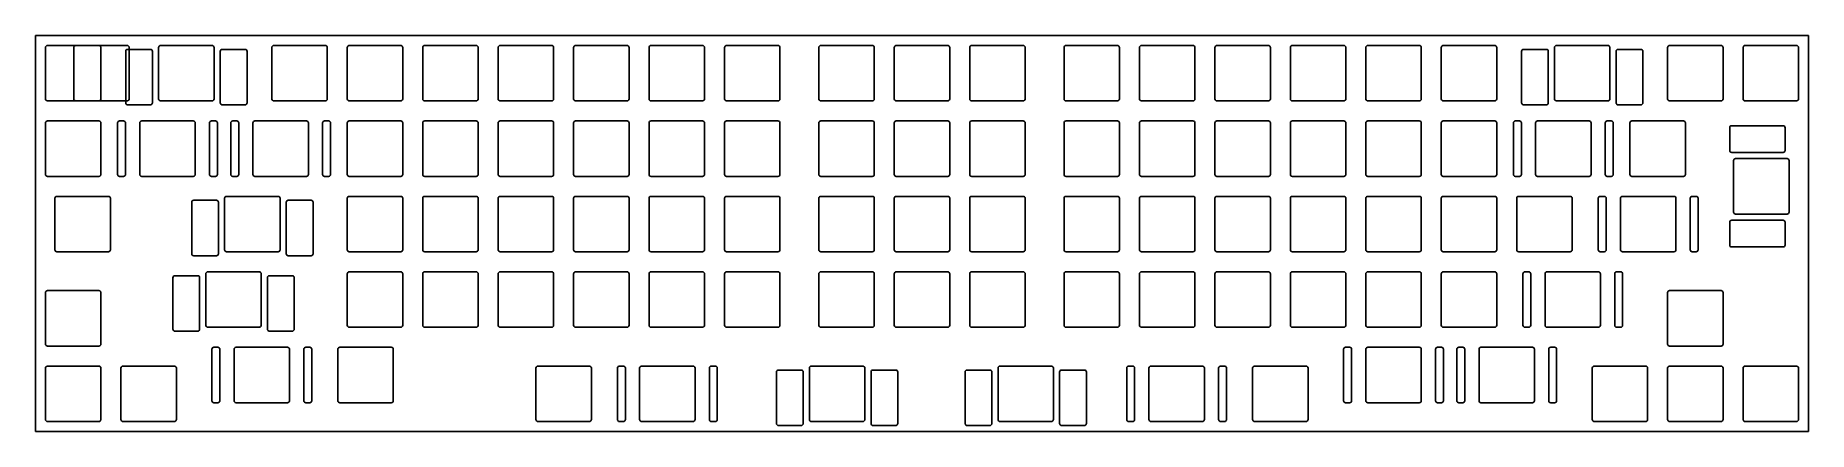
# Model space of a CAD drawing. Header units: millimetres. Extents: x 0 to 448, y -100 to 0.
import ezdxf

# ---------------------------------------------------------------- set-up
doc = ezdxf.new("R2010")
doc.units = ezdxf.units.MM

msp = doc.modelspace()

# ---------------------------------------------------------------- linework, layer by layer
for p, q in [((0, 0), (447.675, 0)), ((0, 0), (0, -100.0125)), ((447.675, 0), (447.675, -100.0125)), ((2.525, -3.025), (2.525, -16.025)), ((3.025, -2.525), (16.025, -2.525)), ((9.66875, -3.025), (9.66875, -16.025)), ((10.16875, -2.525), (23.16875, -2.525)), ((16.525, -3.025), (16.525, -16.025)), ((22.787, -4.025), (22.787, -17.025)), ((23.287, -3.525), (29.037, -3.525)), ((23.66875, -3.025), (23.66875, -16.025)), ((29.537, -4.025), (29.537, -17.025)), ((31.1, -3.025), (31.1, -16.025)), ((31.6, -2.525), (44.6, -2.525)), ((45.1, -3.025), (45.1, -16.025)), ((46.663, -4.025), (46.663, -17.025)), ((47.163, -3.525), (52.913, -3.525)), ((53.413, -4.025), (53.413, -17.025)), ((59.675, -3.025), (59.675, -16.025)), ((60.175, -2.525), (73.175, -2.525)), ((73.675, -3.025), (73.675, -16.025)), ((78.725, -3.025), (78.725, -16.025)), ((79.225, -2.525), (92.225, -2.525)), ((92.725, -3.025), (92.725, -16.025)), ((97.775, -3.025), (97.775, -16.025)), ((98.275, -2.525), (111.275, -2.525)), ((111.775, -3.025), (111.775, -16.025)), ((116.825, -3.025), (116.825, -16.025)), ((117.325, -2.525), (130.325, -2.525)), ((130.825, -3.025), (130.825, -16.025)), ((135.875, -3.025), (135.875, -16.025)), ((136.375, -2.525), (149.375, -2.525)), ((149.875, -3.025), (149.875, -16.025)), ((154.925, -3.025), (154.925, -16.025)), ((155.425, -2.525), (168.425, -2.525)), ((168.925, -3.025), (168.925, -16.025)), ((173.975, -3.025), (173.975, -16.025)), ((174.475, -2.525), (187.475, -2.525)), ((187.975, -3.025), (187.975, -16.025)), ((197.7875, -3.025), (197.7875, -16.025)), ((198.2875, -2.525), (211.2875, -2.525)), ((211.7875, -3.025), (211.7875, -16.025)), ((216.8375, -3.025), (216.8375, -16.025)), ((217.3375, -2.525), (230.3375, -2.525)), ((230.8375, -3.025), (230.8375, -16.025)), ((235.8875, -3.025), (235.8875, -16.025)), ((236.3875, -2.525), (249.3875, -2.525)), ((249.8875, -3.025), (249.8875, -16.025)), ((259.7, -3.025), (259.7, -16.025)), ((260.2, -2.525), (273.2, -2.525)), ((273.7, -3.025), (273.7, -16.025)), ((278.75, -3.025), (278.75, -16.025)), ((279.25, -2.525), (292.25, -2.525)), ((292.75, -3.025), (292.75, -16.025)), ((297.8, -3.025), (297.8, -16.025)), ((298.3, -2.525), (311.3, -2.525)), ((311.8, -3.025), (311.8, -16.025)), ((316.85, -3.025), (316.85, -16.025)), ((317.35, -2.525), (330.35, -2.525)), ((330.85, -3.025), (330.85, -16.025)), ((335.9, -3.025), (335.9, -16.025)), ((336.4, -2.525), (349.4, -2.525)), ((349.9, -3.025), (349.9, -16.025)), ((354.95, -3.025), (354.95, -16.025)), ((355.45, -2.525), (368.45, -2.525)), ((368.95, -3.025), (368.95, -16.025)), ((375.212, -4.025), (375.212, -17.025)), ((375.712, -3.525), (381.462, -3.525)), ((381.962, -4.025), (381.962, -17.025)), ((383.525, -3.025), (383.525, -16.025)), ((384.025, -2.525), (397.025, -2.525)), ((397.525, -3.025), (397.525, -16.025)), ((399.088, -4.025), (399.088, -17.025)), ((399.588, -3.525), (405.338, -3.525)), ((405.838, -4.025), (405.838, -17.025)), ((412.1, -3.025), (412.1, -16.025)), ((412.6, -2.525), (425.6, -2.525)), ((426.1, -3.025), (426.1, -16.025)), ((431.15, -3.025), (431.15, -16.025)), ((431.65, -2.525), (444.65, -2.525)), ((445.15, -3.025), (445.15, -16.025)), ((3.025, -16.525), (16.025, -16.525)), ((10.16875, -16.525), (23.16875, -16.525)), ((23.287, -17.525), (29.037, -17.525)), ((31.6, -16.525), (44.6, -16.525)), ((47.163, -17.525), (52.913, -17.525)), ((60.175, -16.525), (73.175, -16.525)), ((79.225, -16.525), (92.225, -16.525)), ((98.275, -16.525), (111.275, -16.525)), ((117.325, -16.525), (130.325, -16.525)), ((136.375, -16.525), (149.375, -16.525)), ((155.425, -16.525), (168.425, -16.525)), ((174.475, -16.525), (187.475, -16.525)), ((198.2875, -16.525), (211.2875, -16.525)), ((217.3375, -16.525), (230.3375, -16.525)), ((236.3875, -16.525), (249.3875, -16.525)), ((260.2, -16.525), (273.2, -16.525)), ((279.25, -16.525), (292.25, -16.525)), ((298.3, -16.525), (311.3, -16.525)), ((317.35, -16.525), (330.35, -16.525)), ((336.4, -16.525), (349.4, -16.525)), ((355.45, -16.525), (368.45, -16.525)), ((375.712, -17.525), (381.462, -17.525)), ((384.025, -16.525), (397.025, -16.525)), ((399.588, -17.525), (405.338, -17.525)), ((412.6, -16.525), (425.6, -16.525)), ((431.65, -16.525), (444.65, -16.525)), ((2.525, -22.075), (2.525, -35.075)), ((3.025, -21.575), (16.025, -21.575)), ((16.525, -22.075), (16.525, -35.075)), ((20.7375, -22.075), (20.7375, -35.075)), ((21.2375, -21.575), (22.2375, -21.575)), ((22.7375, -22.075), (22.7375, -35.075)), ((26.3375, -22.075), (26.3375, -35.075)), ((26.8375, -21.575), (39.8375, -21.575)), ((40.3375, -22.075), (40.3375, -35.075)), ((43.9375, -22.075), (43.9375, -35.075)), ((44.4375, -21.575), (45.4375, -21.575)), ((45.9375, -22.075), (45.9375, -35.075)), ((49.3125, -22.075), (49.3125, -35.075)), ((49.8125, -21.575), (50.8125, -21.575)), ((51.3125, -22.075), (51.3125, -35.075)), ((54.9125, -22.075), (54.9125, -35.075)), ((55.4125, -21.575), (68.4125, -21.575)), ((68.9125, -22.075), (68.9125, -35.075)), ((72.5125, -22.075), (72.5125, -35.075)), ((73.0125, -21.575), (74.0125, -21.575)), ((74.5125, -22.075), (74.5125, -35.075)), ((78.725, -22.075), (78.725, -35.075)), ((79.225, -21.575), (92.225, -21.575)), ((92.725, -22.075), (92.725, -35.075)), ((97.775, -22.075), (97.775, -35.075)), ((98.275, -21.575), (111.275, -21.575)), ((111.775, -22.075), (111.775, -35.075)), ((116.825, -22.075), (116.825, -35.075)), ((117.325, -21.575), (130.325, -21.575)), ((130.825, -22.075), (130.825, -35.075)), ((135.875, -22.075), (135.875, -35.075)), ((136.375, -21.575), (149.375, -21.575)), ((149.875, -22.075), (149.875, -35.075)), ((154.925, -22.075), (154.925, -35.075)), ((155.425, -21.575), (168.425, -21.575)), ((168.925, -22.075), (168.925, -35.075)), ((173.975, -22.075), (173.975, -35.075)), ((174.475, -21.575), (187.475, -21.575)), ((187.975, -22.075), (187.975, -35.075)), ((197.7875, -22.075), (197.7875, -35.075)), ((198.2875, -21.575), (211.2875, -21.575)), ((211.7875, -22.075), (211.7875, -35.075)), ((216.8375, -22.075), (216.8375, -35.075)), ((217.3375, -21.575), (230.3375, -21.575)), ((230.8375, -22.075), (230.8375, -35.075)), ((235.8875, -22.075), (235.8875, -35.075)), ((236.3875, -21.575), (249.3875, -21.575)), ((249.8875, -22.075), (249.8875, -35.075)), ((259.7, -22.075), (259.7, -35.075)), ((260.2, -21.575), (273.2, -21.575)), ((273.7, -22.075), (273.7, -35.075)), ((278.75, -22.075), (278.75, -35.075)), ((279.25, -21.575), (292.25, -21.575)), ((292.75, -22.075), (292.75, -35.075)), ((297.8, -22.075), (297.8, -35.075)), ((298.3, -21.575), (311.3, -21.575)), ((311.8, -22.075), (311.8, -35.075)), ((316.85, -22.075), (316.85, -35.075)), ((317.35, -21.575), (330.35, -21.575)), ((330.85, -22.075), (330.85, -35.075)), ((335.9, -22.075), (335.9, -35.075)), ((336.4, -21.575), (349.4, -21.575)), ((349.9, -22.075), (349.9, -35.075)), ((354.95, -22.075), (354.95, -35.075)), ((355.45, -21.575), (368.45, -21.575)), ((368.95, -22.075), (368.95, -35.075)), ((373.1625, -22.075), (373.1625, -35.075)), ((373.6625, -21.575), (374.6625, -21.575)), ((375.1625, -22.075), (375.1625, -35.075)), ((378.7625, -22.075), (378.7625, -35.075)), ((379.2625, -21.575), (392.2625, -21.575)), ((392.7625, -22.075), (392.7625, -35.075)), ((396.3625, -22.075), (396.3625, -35.075)), ((396.8625, -21.575), (397.8625, -21.575)), ((398.3625, -22.075), (398.3625, -35.075)), ((402.575, -22.075), (402.575, -35.075)), ((403.075, -21.575), (416.075, -21.575)), ((416.575, -22.075), (416.575, -35.075)), ((427.76875, -23.287), (427.76875, -29.037)), ((441.26875, -22.787), (428.26875, -22.787)), ((441.76875, -23.287), (441.76875, -29.037)), ((441.26875, -29.537), (428.26875, -29.537)), ((442.26875, -31.1), (429.26875, -31.1)), ((3.025, -35.575), (16.025, -35.575)), ((21.2375, -35.575), (22.2375, -35.575)), ((26.8375, -35.575), (39.8375, -35.575)), ((44.4375, -35.575), (45.4375, -35.575)), ((49.8125, -35.575), (50.8125, -35.575)), ((55.4125, -35.575), (68.4125, -35.575)), ((73.0125, -35.575), (74.0125, -35.575)), ((79.225, -35.575), (92.225, -35.575)), ((98.275, -35.575), (111.275, -35.575)), ((117.325, -35.575), (130.325, -35.575)), ((136.375, -35.575), (149.375, -35.575)), ((155.425, -35.575), (168.425, -35.575)), ((174.475, -35.575), (187.475, -35.575)), ((198.2875, -35.575), (211.2875, -35.575)), ((217.3375, -35.575), (230.3375, -35.575)), ((236.3875, -35.575), (249.3875, -35.575)), ((260.2, -35.575), (273.2, -35.575)), ((279.25, -35.575), (292.25, -35.575)), ((298.3, -35.575), (311.3, -35.575)), ((317.35, -35.575), (330.35, -35.575)), ((336.4, -35.575), (349.4, -35.575)), ((355.45, -35.575), (368.45, -35.575)), ((373.6625, -35.575), (374.6625, -35.575)), ((379.2625, -35.575), (392.2625, -35.575)), ((396.8625, -35.575), (397.8625, -35.575)), ((403.075, -35.575), (416.075, -35.575)), ((428.76875, -31.6), (428.76875, -44.6)), ((442.76875, -31.6), (442.76875, -44.6)), ((4.90625, -41.125), (4.90625, -54.125)), ((5.40625, -40.625), (18.40625, -40.625)), ((18.90625, -41.125), (18.90625, -54.125)), ((39.45575, -42.125), (39.45575, -55.125)), ((39.95575, -41.625), (45.70575, -41.625)), ((46.20575, -42.125), (46.20575, -55.125)), ((47.76875, -41.125), (47.76875, -54.125)), ((48.26875, -40.625), (61.26875, -40.625)), ((61.76875, -41.125), (61.76875, -54.125)), ((63.33175, -42.125), (63.33175, -55.125)), ((63.83175, -41.625), (69.58175, -41.625)), ((70.08175, -42.125), (70.08175, -55.125)), ((78.725, -41.125), (78.725, -54.125)), ((79.225, -40.625), (92.225, -40.625)), ((92.725, -41.125), (92.725, -54.125)), ((97.775, -41.125), (97.775, -54.125)), ((98.275, -40.625), (111.275, -40.625)), ((111.775, -41.125), (111.775, -54.125)), ((116.825, -41.125), (116.825, -54.125)), ((117.325, -40.625), (130.325, -40.625)), ((130.825, -41.125), (130.825, -54.125)), ((135.875, -41.125), (135.875, -54.125)), ((136.375, -40.625), (149.375, -40.625)), ((149.875, -41.125), (149.875, -54.125)), ((154.925, -41.125), (154.925, -54.125)), ((155.425, -40.625), (168.425, -40.625)), ((168.925, -41.125), (168.925, -54.125)), ((173.975, -41.125), (173.975, -54.125)), ((174.475, -40.625), (187.475, -40.625)), ((187.975, -41.125), (187.975, -54.125)), ((197.7875, -41.125), (197.7875, -54.125)), ((198.2875, -40.625), (211.2875, -40.625)), ((211.7875, -41.125), (211.7875, -54.125)), ((216.8375, -41.125), (216.8375, -54.125)), ((217.3375, -40.625), (230.3375, -40.625)), ((230.8375, -41.125), (230.8375, -54.125)), ((235.8875, -41.125), (235.8875, -54.125)), ((236.3875, -40.625), (249.3875, -40.625)), ((249.8875, -41.125), (249.8875, -54.125)), ((259.7, -41.125), (259.7, -54.125)), ((260.2, -40.625), (273.2, -40.625)), ((273.7, -41.125), (273.7, -54.125)), ((278.75, -41.125), (278.75, -54.125)), ((279.25, -40.625), (292.25, -40.625)), ((292.75, -41.125), (292.75, -54.125)), ((297.8, -41.125), (297.8, -54.125)), ((298.3, -40.625), (311.3, -40.625)), ((311.8, -41.125), (311.8, -54.125)), ((316.85, -41.125), (316.85, -54.125)), ((317.35, -40.625), (330.35, -40.625)), ((330.85, -41.125), (330.85, -54.125)), ((335.9, -41.125), (335.9, -54.125)), ((336.4, -40.625), (349.4, -40.625)), ((349.9, -41.125), (349.9, -54.125)), ((354.95, -41.125), (354.95, -54.125)), ((355.45, -40.625), (368.45, -40.625)), ((368.95, -41.125), (368.95, -54.125)), ((374, -41.125), (374, -54.125)), ((374.5, -40.625), (387.5, -40.625)), ((388, -41.125), (388, -54.125)), ((394.59375, -41.125), (394.59375, -54.125)), ((395.09375, -40.625), (396.09375, -40.625)), ((396.59375, -41.125), (396.59375, -54.125)), ((400.19375, -41.125), (400.19375, -54.125)), ((400.69375, -40.625), (413.69375, -40.625)), ((414.19375, -41.125), (414.19375, -54.125)), ((417.79375, -41.125), (417.79375, -54.125)), ((418.29375, -40.625), (419.29375, -40.625)), ((419.79375, -41.125), (419.79375, -54.125)), ((427.76875, -47.163), (427.76875, -52.913)), ((441.26875, -46.663), (428.26875, -46.663)), ((442.26875, -45.1), (429.26875, -45.1)), ((441.76875, -47.163), (441.76875, -52.913)), ((441.26875, -53.413), (428.26875, -53.413)), ((5.40625, -54.625), (18.40625, -54.625)), ((39.95575, -55.625), (45.70575, -55.625)), ((48.26875, -54.625), (61.26875, -54.625)), ((63.83175, -55.625), (69.58175, -55.625)), ((79.225, -54.625), (92.225, -54.625)), ((98.275, -54.625), (111.275, -54.625)), ((117.325, -54.625), (130.325, -54.625)), ((136.375, -54.625), (149.375, -54.625)), ((155.425, -54.625), (168.425, -54.625)), ((174.475, -54.625), (187.475, -54.625)), ((198.2875, -54.625), (211.2875, -54.625)), ((217.3375, -54.625), (230.3375, -54.625)), ((236.3875, -54.625), (249.3875, -54.625)), ((260.2, -54.625), (273.2, -54.625)), ((279.25, -54.625), (292.25, -54.625)), ((298.3, -54.625), (311.3, -54.625)), ((317.35, -54.625), (330.35, -54.625)), ((336.4, -54.625), (349.4, -54.625)), ((355.45, -54.625), (368.45, -54.625)), ((374.5, -54.625), (387.5, -54.625)), ((395.09375, -54.625), (396.09375, -54.625)), ((400.69375, -54.625), (413.69375, -54.625)), ((418.29375, -54.625), (419.29375, -54.625)), ((34.69325, -61.175), (34.69325, -74.175)), ((35.19325, -60.675), (40.94325, -60.675)), ((41.44325, -61.175), (41.44325, -74.175)), ((43.00625, -60.175), (43.00625, -73.175)), ((43.50625, -59.675), (56.50625, -59.675)), ((57.00625, -60.175), (57.00625, -73.175)), ((58.56925, -61.175), (58.56925, -74.175)), ((59.06925, -60.675), (64.81925, -60.675)), ((65.31925, -61.175), (65.31925, -74.175)), ((78.725, -60.175), (78.725, -73.175)), ((79.225, -59.675), (92.225, -59.675)), ((92.725, -60.175), (92.725, -73.175)), ((97.775, -60.175), (97.775, -73.175)), ((98.275, -59.675), (111.275, -59.675)), ((111.775, -60.175), (111.775, -73.175)), ((116.825, -60.175), (116.825, -73.175)), ((117.325, -59.675), (130.325, -59.675)), ((130.825, -60.175), (130.825, -73.175)), ((135.875, -60.175), (135.875, -73.175)), ((136.375, -59.675), (149.375, -59.675)), ((149.875, -60.175), (149.875, -73.175)), ((154.925, -60.175), (154.925, -73.175)), ((155.425, -59.675), (168.425, -59.675)), ((168.925, -60.175), (168.925, -73.175)), ((173.975, -60.175), (173.975, -73.175)), ((174.475, -59.675), (187.475, -59.675)), ((187.975, -60.175), (187.975, -73.175)), ((197.7875, -60.175), (197.7875, -73.175)), ((198.2875, -59.675), (211.2875, -59.675)), ((211.7875, -60.175), (211.7875, -73.175)), ((216.8375, -60.175), (216.8375, -73.175)), ((217.3375, -59.675), (230.3375, -59.675)), ((230.8375, -60.175), (230.8375, -73.175)), ((235.8875, -60.175), (235.8875, -73.175)), ((236.3875, -59.675), (249.3875, -59.675)), ((249.8875, -60.175), (249.8875, -73.175)), ((259.7, -60.175), (259.7, -73.175)), ((260.2, -59.675), (273.2, -59.675)), ((273.7, -60.175), (273.7, -73.175)), ((278.75, -60.175), (278.75, -73.175)), ((279.25, -59.675), (292.25, -59.675)), ((292.75, -60.175), (292.75, -73.175)), ((297.8, -60.175), (297.8, -73.175)), ((298.3, -59.675), (311.3, -59.675)), ((311.8, -60.175), (311.8, -73.175)), ((316.85, -60.175), (316.85, -73.175)), ((317.35, -59.675), (330.35, -59.675)), ((330.85, -60.175), (330.85, -73.175)), ((335.9, -60.175), (335.9, -73.175)), ((336.4, -59.675), (349.4, -59.675)), ((349.9, -60.175), (349.9, -73.175)), ((354.95, -60.175), (354.95, -73.175)), ((355.45, -59.675), (368.45, -59.675)), ((368.95, -60.175), (368.95, -73.175)), ((375.54375, -60.175), (375.54375, -73.175)), ((376.04375, -59.675), (377.04375, -59.675)), ((377.54375, -60.175), (377.54375, -73.175)), ((381.14375, -60.175), (381.14375, -73.175)), ((381.64375, -59.675), (394.64375, -59.675)), ((395.14375, -60.175), (395.14375, -73.175)), ((398.74375, -60.175), (398.74375, -73.175)), ((399.24375, -59.675), (400.24375, -59.675)), ((400.74375, -60.175), (400.74375, -73.175)), ((2.525, -64.9375), (2.525, -77.9375)), ((3.025, -64.4375), (16.025, -64.4375)), ((16.525, -64.9375), (16.525, -77.9375)), ((412.1, -64.9375), (412.1, -77.9375)), ((412.6, -64.4375), (425.6, -64.4375)), ((426.1, -64.9375), (426.1, -77.9375)), ((35.19325, -74.675), (40.94325, -74.675)), ((43.50625, -73.675), (56.50625, -73.675)), ((59.06925, -74.675), (64.81925, -74.675)), ((79.225, -73.675), (92.225, -73.675)), ((98.275, -73.675), (111.275, -73.675)), ((117.325, -73.675), (130.325, -73.675)), ((136.375, -73.675), (149.375, -73.675)), ((155.425, -73.675), (168.425, -73.675)), ((174.475, -73.675), (187.475, -73.675)), ((198.2875, -73.675), (211.2875, -73.675)), ((217.3375, -73.675), (230.3375, -73.675)), ((236.3875, -73.675), (249.3875, -73.675)), ((260.2, -73.675), (273.2, -73.675)), ((279.25, -73.675), (292.25, -73.675)), ((298.3, -73.675), (311.3, -73.675)), ((317.35, -73.675), (330.35, -73.675)), ((336.4, -73.675), (349.4, -73.675)), ((355.45, -73.675), (368.45, -73.675)), ((376.04375, -73.675), (377.04375, -73.675)), ((381.64375, -73.675), (394.64375, -73.675)), ((399.24375, -73.675), (400.24375, -73.675)), ((3.025, -78.4375), (16.025, -78.4375)), ((44.55, -79.225), (44.55, -92.225)), ((45.05, -78.725), (46.05, -78.725)), ((46.55, -79.225), (46.55, -92.225)), ((50.15, -79.225), (50.15, -92.225)), ((50.65, -78.725), (63.65, -78.725)), ((64.15, -79.225), (64.15, -92.225)), ((67.75, -79.225), (67.75, -92.225)), ((68.25, -78.725), (69.25, -78.725)), ((69.75, -79.225), (69.75, -92.225)), ((76.34375, -79.225), (76.34375, -92.225)), ((76.84375, -78.725), (89.84375, -78.725)), ((90.34375, -79.225), (90.34375, -92.225)), ((330.3, -79.225), (330.3, -92.225)), ((330.8, -78.725), (331.8, -78.725)), ((332.3, -79.225), (332.3, -92.225)), ((335.9, -79.225), (335.9, -92.225)), ((336.4, -78.725), (349.4, -78.725)), ((349.9, -79.225), (349.9, -92.225)), ((353.5, -79.225), (353.5, -92.225)), ((354, -78.725), (355, -78.725)), ((355.5, -79.225), (355.5, -92.225)), ((358.875, -79.225), (358.875, -92.225)), ((359.375, -78.725), (360.375, -78.725)), ((360.875, -79.225), (360.875, -92.225)), ((364.475, -79.225), (364.475, -92.225)), ((364.975, -78.725), (377.975, -78.725)), ((378.475, -79.225), (378.475, -92.225)), ((382.075, -79.225), (382.075, -92.225)), ((382.575, -78.725), (383.575, -78.725)), ((384.075, -79.225), (384.075, -92.225)), ((412.6, -78.4375), (425.6, -78.4375)), ((2.525, -83.9875), (2.525, -96.9875)), ((3.025, -83.4875), (16.025, -83.4875)), ((16.525, -83.9875), (16.525, -96.9875)), ((21.575, -83.9875), (21.575, -96.9875)), ((22.075, -83.4875), (35.075, -83.4875)), ((35.575, -83.9875), (35.575, -96.9875)), ((126.35, -83.9875), (126.35, -96.9875)), ((126.85, -83.4875), (139.85, -83.4875)), ((140.35, -83.9875), (140.35, -96.9875)), ((146.94375, -83.9875), (146.94375, -96.9875)), ((147.44375, -83.4875), (148.44375, -83.4875)), ((148.94375, -83.9875), (148.94375, -96.9875)), ((152.54375, -83.9875), (152.54375, -96.9875)), ((153.04375, -83.4875), (166.04375, -83.4875)), ((166.54375, -83.9875), (166.54375, -96.9875)), ((170.14375, -83.9875), (170.14375, -96.9875)), ((170.64375, -83.4875), (171.64375, -83.4875)), ((172.14375, -83.9875), (172.14375, -96.9875)), ((187.09325, -84.9875), (187.09325, -97.9875)), ((187.59325, -84.4875), (193.34325, -84.4875)), ((193.84325, -84.9875), (193.84325, -97.9875)), ((195.40625, -83.9875), (195.40625, -96.9875)), ((195.90625, -83.4875), (208.90625, -83.4875)), ((209.40625, -83.9875), (209.40625, -96.9875)), ((210.96925, -84.9875), (210.96925, -97.9875)), ((211.46925, -84.4875), (217.21925, -84.4875)), ((217.71925, -84.9875), (217.71925, -97.9875)), ((234.71825, -84.9875), (234.71825, -97.9875)), ((235.21825, -84.4875), (240.96825, -84.4875)), ((241.46825, -84.9875), (241.46825, -97.9875)), ((243.03125, -83.9875), (243.03125, -96.9875)), ((243.53125, -83.4875), (256.53125, -83.4875)), ((257.03125, -83.9875), (257.03125, -96.9875)), ((258.59425, -84.9875), (258.59425, -97.9875)), ((259.09425, -84.4875), (264.84425, -84.4875)), ((265.34425, -84.9875), (265.34425, -97.9875)), ((275.53125, -83.9875), (275.53125, -96.9875)), ((276.03125, -83.4875), (277.03125, -83.4875)), ((277.53125, -83.9875), (277.53125, -96.9875)), ((281.13125, -83.9875), (281.13125, -96.9875)), ((281.63125, -83.4875), (294.63125, -83.4875)), ((295.13125, -83.9875), (295.13125, -96.9875)), ((298.73125, -83.9875), (298.73125, -96.9875)), ((299.23125, -83.4875), (300.23125, -83.4875)), ((300.73125, -83.9875), (300.73125, -96.9875)), ((307.325, -83.9875), (307.325, -96.9875)), ((307.825, -83.4875), (320.825, -83.4875)), ((321.325, -83.9875), (321.325, -96.9875)), ((393.05, -83.9875), (393.05, -96.9875)), ((393.55, -83.4875), (406.55, -83.4875)), ((407.05, -83.9875), (407.05, -96.9875)), ((412.1, -83.9875), (412.1, -96.9875)), ((412.6, -83.4875), (425.6, -83.4875)), ((426.1, -83.9875), (426.1, -96.9875)), ((431.15, -83.9875), (431.15, -96.9875)), ((431.65, -83.4875), (444.65, -83.4875)), ((445.15, -83.9875), (445.15, -96.9875)), ((45.05, -92.725), (46.05, -92.725)), ((50.65, -92.725), (63.65, -92.725)), ((68.25, -92.725), (69.25, -92.725)), ((76.84375, -92.725), (89.84375, -92.725)), ((330.8, -92.725), (331.8, -92.725)), ((336.4, -92.725), (349.4, -92.725)), ((354, -92.725), (355, -92.725)), ((359.375, -92.725), (360.375, -92.725)), ((364.975, -92.725), (377.975, -92.725)), ((382.575, -92.725), (383.575, -92.725)), ((3.025, -97.4875), (16.025, -97.4875)), ((22.075, -97.4875), (35.075, -97.4875)), ((126.85, -97.4875), (139.85, -97.4875)), ((147.44375, -97.4875), (148.44375, -97.4875)), ((153.04375, -97.4875), (166.04375, -97.4875)), ((170.64375, -97.4875), (171.64375, -97.4875)), ((187.59325, -98.4875), (193.34325, -98.4875)), ((195.90625, -97.4875), (208.90625, -97.4875)), ((211.46925, -98.4875), (217.21925, -98.4875)), ((235.21825, -98.4875), (240.96825, -98.4875)), ((243.53125, -97.4875), (256.53125, -97.4875)), ((259.09425, -98.4875), (264.84425, -98.4875)), ((276.03125, -97.4875), (277.03125, -97.4875)), ((281.63125, -97.4875), (294.63125, -97.4875)), ((299.23125, -97.4875), (300.23125, -97.4875)), ((307.825, -97.4875), (320.825, -97.4875)), ((393.55, -97.4875), (406.55, -97.4875)), ((412.6, -97.4875), (425.6, -97.4875)), ((431.65, -97.4875), (444.65, -97.4875)), ((0, -100.0125), (447.675, -100.0125))]:
    msp.add_line(p, q)
for centre, start, end in [((3.025, -3.025), 90, 180), ((10.16875, -3.025), 90, 180), ((16.025, -3.025), 0, 90), ((23.287, -4.025), 90, 180), ((23.16875, -3.025), 0, 90), ((29.037, -4.025), 0, 90), ((31.6, -3.025), 90, 180), ((44.6, -3.025), 0, 90), ((47.163, -4.025), 90, 180), ((52.913, -4.025), 0, 90), ((60.175, -3.025), 90, 180), ((73.175, -3.025), 0, 90), ((79.225, -3.025), 90, 180), ((92.225, -3.025), 0, 90), ((98.275, -3.025), 90, 180), ((111.275, -3.025), 0, 90), ((117.325, -3.025), 90, 180), ((130.325, -3.025), 0, 90), ((136.375, -3.025), 90, 180), ((149.375, -3.025), 0, 90), ((155.425, -3.025), 90, 180), ((168.425, -3.025), 0, 90), ((174.475, -3.025), 90, 180), ((187.475, -3.025), 0, 90), ((198.2875, -3.025), 90, 180), ((211.2875, -3.025), 0, 90), ((217.3375, -3.025), 90, 180), ((230.3375, -3.025), 0, 90), ((236.3875, -3.025), 90, 180), ((249.3875, -3.025), 0, 90), ((260.2, -3.025), 90, 180), ((273.2, -3.025), 0, 90), ((279.25, -3.025), 90, 180), ((292.25, -3.025), 0, 90), ((298.3, -3.025), 90, 180), ((311.3, -3.025), 0, 90), ((317.35, -3.025), 90, 180), ((330.35, -3.025), 0, 90), ((336.4, -3.025), 90, 180), ((349.4, -3.025), 0, 90), ((355.45, -3.025), 90, 180), ((368.45, -3.025), 0, 90), ((375.712, -4.025), 90, 180), ((381.462, -4.025), 0, 90), ((384.025, -3.025), 90, 180), ((397.025, -3.025), 0, 90), ((399.588, -4.025), 90, 180), ((405.338, -4.025), 0, 90), ((412.6, -3.025), 90, 180), ((425.6, -3.025), 0, 90), ((431.65, -3.025), 90, 180), ((444.65, -3.025), 0, 90), ((3.025, -16.025), 180, 270), ((10.16875, -16.025), 180, 270), ((16.025, -16.025), 270, 360), ((23.287, -17.025), 180, 270), ((23.16875, -16.025), 270, 360), ((29.037, -17.025), 270, 360), ((31.6, -16.025), 180, 270), ((44.6, -16.025), 270, 360), ((47.163, -17.025), 180, 270), ((52.913, -17.025), 270, 360), ((60.175, -16.025), 180, 270), ((73.175, -16.025), 270, 360), ((79.225, -16.025), 180, 270), ((92.225, -16.025), 270, 360), ((98.275, -16.025), 180, 270), ((111.275, -16.025), 270, 360), ((117.325, -16.025), 180, 270), ((130.325, -16.025), 270, 360), ((136.375, -16.025), 180, 270), ((149.375, -16.025), 270, 360), ((155.425, -16.025), 180, 270), ((168.425, -16.025), 270, 360), ((174.475, -16.025), 180, 270), ((187.475, -16.025), 270, 360), ((198.2875, -16.025), 180, 270), ((211.2875, -16.025), 270, 360), ((217.3375, -16.025), 180, 270), ((230.3375, -16.025), 270, 360), ((236.3875, -16.025), 180, 270), ((249.3875, -16.025), 270, 360), ((260.2, -16.025), 180, 270), ((273.2, -16.025), 270, 360), ((279.25, -16.025), 180, 270), ((292.25, -16.025), 270, 360), ((298.3, -16.025), 180, 270), ((311.3, -16.025), 270, 360), ((317.35, -16.025), 180, 270), ((330.35, -16.025), 270, 360), ((336.4, -16.025), 180, 270), ((349.4, -16.025), 270, 360), ((355.45, -16.025), 180, 270), ((368.45, -16.025), 270, 360), ((375.712, -17.025), 180, 270), ((381.462, -17.025), 270, 360), ((384.025, -16.025), 180, 270), ((397.025, -16.025), 270, 360), ((399.588, -17.025), 180, 270), ((405.338, -17.025), 270, 360), ((412.6, -16.025), 180, 270), ((425.6, -16.025), 270, 360), ((431.65, -16.025), 180, 270), ((444.65, -16.025), 270, 360), ((3.025, -22.075), 90, 180), ((16.025, -22.075), 0, 90), ((21.2375, -22.075), 90, 180), ((22.2375, -22.075), 0, 90), ((26.8375, -22.075), 90, 180), ((39.8375, -22.075), 0, 90), ((44.4375, -22.075), 90, 180), ((45.4375, -22.075), 0, 90), ((49.8125, -22.075), 90, 180), ((50.8125, -22.075), 0, 90), ((55.4125, -22.075), 90, 180), ((68.4125, -22.075), 0, 90), ((73.0125, -22.075), 90, 180), ((74.0125, -22.075), 0, 90), ((79.225, -22.075), 90, 180), ((92.225, -22.075), 0, 90), ((98.275, -22.075), 90, 180), ((111.275, -22.075), 0, 90), ((117.325, -22.075), 90, 180), ((130.325, -22.075), 0, 90), ((136.375, -22.075), 90, 180), ((149.375, -22.075), 0, 90), ((155.425, -22.075), 90, 180), ((168.425, -22.075), 0, 90), ((174.475, -22.075), 90, 180), ((187.475, -22.075), 0, 90), ((198.2875, -22.075), 90, 180), ((211.2875, -22.075), 0, 90), ((217.3375, -22.075), 90, 180), ((230.3375, -22.075), 0, 90), ((236.3875, -22.075), 90, 180), ((249.3875, -22.075), 0, 90), ((260.2, -22.075), 90, 180), ((273.2, -22.075), 0, 90), ((279.25, -22.075), 90, 180), ((292.25, -22.075), 0, 90), ((298.3, -22.075), 90, 180), ((311.3, -22.075), 0, 90), ((317.35, -22.075), 90, 180), ((330.35, -22.075), 0, 90), ((336.4, -22.075), 90, 180), ((349.4, -22.075), 0, 90), ((355.45, -22.075), 90, 180), ((368.45, -22.075), 0, 90), ((373.6625, -22.075), 90, 180), ((374.6625, -22.075), 0, 90), ((379.2625, -22.075), 90, 180), ((392.2625, -22.075), 0, 90), ((396.8625, -22.075), 90, 180), ((397.8625, -22.075), 0, 90), ((403.075, -22.075), 90, 180), ((416.075, -22.075), 0, 90), ((428.26875, -23.287), 90, 180), ((441.26875, -23.287), 0, 90), ((428.26875, -29.037), 180, 270), ((429.26875, -31.6), 90, 180), ((441.26875, -29.037), -90, 0), ((442.26875, -31.6), 0, 90), ((3.025, -35.075), 180, 270), ((16.025, -35.075), 270, 360), ((21.2375, -35.075), 180, 270), ((22.2375, -35.075), 270, 360), ((26.8375, -35.075), 180, 270), ((39.8375, -35.075), 270, 360), ((44.4375, -35.075), 180, 270), ((45.4375, -35.075), 270, 360), ((49.8125, -35.075), 180, 270), ((50.8125, -35.075), 270, 360), ((55.4125, -35.075), 180, 270), ((68.4125, -35.075), 270, 360), ((73.0125, -35.075), 180, 270), ((74.0125, -35.075), 270, 360), ((79.225, -35.075), 180, 270), ((92.225, -35.075), 270, 360), ((98.275, -35.075), 180, 270), ((111.275, -35.075), 270, 360), ((117.325, -35.075), 180, 270), ((130.325, -35.075), 270, 360), ((136.375, -35.075), 180, 270), ((149.375, -35.075), 270, 360), ((155.425, -35.075), 180, 270), ((168.425, -35.075), 270, 360), ((174.475, -35.075), 180, 270), ((187.475, -35.075), 270, 360), ((198.2875, -35.075), 180, 270), ((211.2875, -35.075), 270, 360), ((217.3375, -35.075), 180, 270), ((230.3375, -35.075), 270, 360), ((236.3875, -35.075), 180, 270), ((249.3875, -35.075), 270, 360), ((260.2, -35.075), 180, 270), ((273.2, -35.075), 270, 360), ((279.25, -35.075), 180, 270), ((292.25, -35.075), 270, 360), ((298.3, -35.075), 180, 270), ((311.3, -35.075), 270, 360), ((317.35, -35.075), 180, 270), ((330.35, -35.075), 270, 360), ((336.4, -35.075), 180, 270), ((349.4, -35.075), 270, 360), ((355.45, -35.075), 180, 270), ((368.45, -35.075), 270, 360), ((373.6625, -35.075), 180, 270), ((374.6625, -35.075), 270, 360), ((379.2625, -35.075), 180, 270), ((392.2625, -35.075), 270, 360), ((396.8625, -35.075), 180, 270), ((397.8625, -35.075), 270, 360), ((403.075, -35.075), 180, 270), ((416.075, -35.075), 270, 360), ((5.40625, -41.125), 90, 180), ((18.40625, -41.125), 0, 90), ((39.95575, -42.125), 90, 180), ((45.70575, -42.125), 0, 90), ((48.26875, -41.125), 90, 180), ((61.26875, -41.125), 0, 90), ((63.83175, -42.125), 90, 180), ((69.58175, -42.125), 0, 90), ((79.225, -41.125), 90, 180), ((92.225, -41.125), 0, 90), ((98.275, -41.125), 90, 180), ((111.275, -41.125), 0, 90), ((117.325, -41.125), 90, 180), ((130.325, -41.125), 0, 90), ((136.375, -41.125), 90, 180), ((149.375, -41.125), 0, 90), ((155.425, -41.125), 90, 180), ((168.425, -41.125), 0, 90), ((174.475, -41.125), 90, 180), ((187.475, -41.125), 0, 90), ((198.2875, -41.125), 90, 180), ((211.2875, -41.125), 0, 90), ((217.3375, -41.125), 90, 180), ((230.3375, -41.125), 0, 90), ((236.3875, -41.125), 90, 180), ((249.3875, -41.125), 0, 90), ((260.2, -41.125), 90, 180), ((273.2, -41.125), 0, 90), ((279.25, -41.125), 90, 180), ((292.25, -41.125), 0, 90), ((298.3, -41.125), 90, 180), ((311.3, -41.125), 0, 90), ((317.35, -41.125), 90, 180), ((330.35, -41.125), 0, 90), ((336.4, -41.125), 90, 180), ((349.4, -41.125), 0, 90), ((355.45, -41.125), 90, 180), ((368.45, -41.125), 0, 90), ((374.5, -41.125), 90, 180), ((387.5, -41.125), 0, 90), ((395.09375, -41.125), 90, 180), ((396.09375, -41.125), 0, 90), ((400.69375, -41.125), 90, 180), ((413.69375, -41.125), 0, 90), ((418.29375, -41.125), 90, 180), ((419.29375, -41.125), 0, 90), ((429.26875, -44.6), 180, 270), ((442.26875, -44.6), -90, 0), ((428.26875, -47.163), 90, 180), ((441.26875, -47.163), 0, 90), ((428.26875, -52.913), 180, 270), ((441.26875, -52.913), -90, 0), ((5.40625, -54.125), 180, 270), ((18.40625, -54.125), 270, 360), ((39.95575, -55.125), 180, 270), ((45.70575, -55.125), 270, 360), ((48.26875, -54.125), 180, 270), ((61.26875, -54.125), 270, 360), ((63.83175, -55.125), 180, 270), ((69.58175, -55.125), 270, 360), ((79.225, -54.125), 180, 270), ((92.225, -54.125), 270, 360), ((98.275, -54.125), 180, 270), ((111.275, -54.125), 270, 360), ((117.325, -54.125), 180, 270), ((130.325, -54.125), 270, 360), ((136.375, -54.125), 180, 270), ((149.375, -54.125), 270, 360), ((155.425, -54.125), 180, 270), ((168.425, -54.125), 270, 360), ((174.475, -54.125), 180, 270), ((187.475, -54.125), 270, 360), ((198.2875, -54.125), 180, 270), ((211.2875, -54.125), 270, 360), ((217.3375, -54.125), 180, 270), ((230.3375, -54.125), 270, 360), ((236.3875, -54.125), 180, 270), ((249.3875, -54.125), 270, 360), ((260.2, -54.125), 180, 270), ((273.2, -54.125), 270, 360), ((279.25, -54.125), 180, 270), ((292.25, -54.125), 270, 360), ((298.3, -54.125), 180, 270), ((311.3, -54.125), 270, 360), ((317.35, -54.125), 180, 270), ((330.35, -54.125), 270, 360), ((336.4, -54.125), 180, 270), ((349.4, -54.125), 270, 360), ((355.45, -54.125), 180, 270), ((368.45, -54.125), 270, 360), ((374.5, -54.125), 180, 270), ((387.5, -54.125), 270, 360), ((395.09375, -54.125), 180, 270), ((396.09375, -54.125), 270, 360), ((400.69375, -54.125), 180, 270), ((413.69375, -54.125), 270, 360), ((418.29375, -54.125), 180, 270), ((419.29375, -54.125), 270, 360), ((35.19325, -61.175), 90, 180), ((40.94325, -61.175), 0, 90), ((43.50625, -60.175), 90, 180), ((56.50625, -60.175), 0, 90), ((59.06925, -61.175), 90, 180), ((64.81925, -61.175), 0, 90), ((79.225, -60.175), 90, 180), ((92.225, -60.175), 0, 90), ((98.275, -60.175), 90, 180), ((111.275, -60.175), 0, 90), ((117.325, -60.175), 90, 180), ((130.325, -60.175), 0, 90), ((136.375, -60.175), 90, 180), ((149.375, -60.175), 0, 90), ((155.425, -60.175), 90, 180), ((168.425, -60.175), 0, 90), ((174.475, -60.175), 90, 180), ((187.475, -60.175), 0, 90), ((198.2875, -60.175), 90, 180), ((211.2875, -60.175), 0, 90), ((217.3375, -60.175), 90, 180), ((230.3375, -60.175), 0, 90), ((236.3875, -60.175), 90, 180), ((249.3875, -60.175), 0, 90), ((260.2, -60.175), 90, 180), ((273.2, -60.175), 0, 90), ((279.25, -60.175), 90, 180), ((292.25, -60.175), 0, 90), ((298.3, -60.175), 90, 180), ((311.3, -60.175), 0, 90), ((317.35, -60.175), 90, 180), ((330.35, -60.175), 0, 90), ((336.4, -60.175), 90, 180), ((349.4, -60.175), 0, 90), ((355.45, -60.175), 90, 180), ((368.45, -60.175), 0, 90), ((376.04375, -60.175), 90, 180), ((377.04375, -60.175), 0, 90), ((381.64375, -60.175), 90, 180), ((394.64375, -60.175), 0, 90), ((399.24375, -60.175), 90, 180), ((400.24375, -60.175), 0, 90), ((3.025, -64.9375), 90, 180), ((16.025, -64.9375), 0, 90), ((412.6, -64.9375), 90, 180), ((425.6, -64.9375), 0, 90), ((35.19325, -74.175), 180, 270), ((40.94325, -74.175), 270, 360), ((43.50625, -73.175), 180, 270), ((56.50625, -73.175), 270, 360), ((59.06925, -74.175), 180, 270), ((64.81925, -74.175), 270, 360), ((79.225, -73.175), 180, 270), ((92.225, -73.175), 270, 360), ((98.275, -73.175), 180, 270), ((111.275, -73.175), 270, 360), ((117.325, -73.175), 180, 270), ((130.325, -73.175), 270, 360), ((136.375, -73.175), 180, 270), ((149.375, -73.175), 270, 360), ((155.425, -73.175), 180, 270), ((168.425, -73.175), 270, 360), ((174.475, -73.175), 180, 270), ((187.475, -73.175), 270, 360), ((198.2875, -73.175), 180, 270), ((211.2875, -73.175), 270, 360), ((217.3375, -73.175), 180, 270), ((230.3375, -73.175), 270, 360), ((236.3875, -73.175), 180, 270), ((249.3875, -73.175), 270, 360), ((260.2, -73.175), 180, 270), ((273.2, -73.175), 270, 360), ((279.25, -73.175), 180, 270), ((292.25, -73.175), 270, 360), ((298.3, -73.175), 180, 270), ((311.3, -73.175), 270, 360), ((317.35, -73.175), 180, 270), ((330.35, -73.175), 270, 360), ((336.4, -73.175), 180, 270), ((349.4, -73.175), 270, 360), ((355.45, -73.175), 180, 270), ((368.45, -73.175), 270, 360), ((376.04375, -73.175), 180, 270), ((377.04375, -73.175), 270, 360), ((381.64375, -73.175), 180, 270), ((394.64375, -73.175), 270, 360), ((399.24375, -73.175), 180, 270), ((400.24375, -73.175), 270, 360), ((3.025, -77.9375), 180, 270), ((16.025, -77.9375), 270, 360), ((45.05, -79.225), 90, 180), ((46.05, -79.225), 0, 90), ((50.65, -79.225), 90, 180), ((63.65, -79.225), 0, 90), ((68.25, -79.225), 90, 180), ((69.25, -79.225), 0, 90), ((76.84375, -79.225), 90, 180), ((89.84375, -79.225), 0, 90), ((330.8, -79.225), 90, 180), ((331.8, -79.225), 0, 90), ((336.4, -79.225), 90, 180), ((349.4, -79.225), 0, 90), ((354, -79.225), 90, 180), ((355, -79.225), 0, 90), ((359.375, -79.225), 90, 180), ((360.375, -79.225), 0, 90), ((364.975, -79.225), 90, 180), ((377.975, -79.225), 0, 90), ((382.575, -79.225), 90, 180), ((383.575, -79.225), 0, 90), ((412.6, -77.9375), 180, 270), ((425.6, -77.9375), 270, 360), ((3.025, -83.9875), 90, 180), ((16.025, -83.9875), 0, 90), ((22.075, -83.9875), 90, 180), ((35.075, -83.9875), 0, 90), ((126.85, -83.9875), 90, 180), ((139.85, -83.9875), 0, 90), ((147.44375, -83.9875), 90, 180), ((148.44375, -83.9875), 0, 90), ((153.04375, -83.9875), 90, 180), ((166.04375, -83.9875), 0, 90), ((170.64375, -83.9875), 90, 180), ((171.64375, -83.9875), 0, 90), ((187.59325, -84.9875), 90, 180), ((193.34325, -84.9875), 0, 90), ((195.90625, -83.9875), 90, 180), ((208.90625, -83.9875), 0, 90), ((211.46925, -84.9875), 90, 180), ((217.21925, -84.9875), 0, 90), ((235.21825, -84.9875), 90, 180), ((240.96825, -84.9875), 0, 90), ((243.53125, -83.9875), 90, 180), ((256.53125, -83.9875), 0, 90), ((259.09425, -84.9875), 90, 180), ((264.84425, -84.9875), 0, 90), ((276.03125, -83.9875), 90, 180), ((277.03125, -83.9875), 0, 90), ((281.63125, -83.9875), 90, 180), ((294.63125, -83.9875), 0, 90), ((299.23125, -83.9875), 90, 180), ((300.23125, -83.9875), 0, 90), ((307.825, -83.9875), 90, 180), ((320.825, -83.9875), 0, 90), ((393.55, -83.9875), 90, 180), ((406.55, -83.9875), 0, 90), ((412.6, -83.9875), 90, 180), ((425.6, -83.9875), 0, 90), ((431.65, -83.9875), 90, 180), ((444.65, -83.9875), 0, 90), ((45.05, -92.225), 180, 270), ((46.05, -92.225), 270, 360), ((50.65, -92.225), 180, 270), ((63.65, -92.225), 270, 360), ((68.25, -92.225), 180, 270), ((69.25, -92.225), 270, 360), ((76.84375, -92.225), 180, 270), ((89.84375, -92.225), 270, 360), ((330.8, -92.225), 180, 270), ((331.8, -92.225), 270, 360), ((336.4, -92.225), 180, 270), ((349.4, -92.225), 270, 360), ((354, -92.225), 180, 270), ((355, -92.225), 270, 360), ((359.375, -92.225), 180, 270), ((360.375, -92.225), 270, 360), ((364.975, -92.225), 180, 270), ((377.975, -92.225), 270, 360), ((382.575, -92.225), 180, 270), ((383.575, -92.225), 270, 360), ((3.025, -96.9875), 180, 270), ((16.025, -96.9875), 270, 360), ((22.075, -96.9875), 180, 270), ((35.075, -96.9875), 270, 360), ((126.85, -96.9875), 180, 270), ((139.85, -96.9875), 270, 360), ((147.44375, -96.9875), 180, 270), ((148.44375, -96.9875), 270, 360), ((153.04375, -96.9875), 180, 270), ((166.04375, -96.9875), 270, 360), ((170.64375, -96.9875), 180, 270), ((171.64375, -96.9875), 270, 360), ((187.59325, -97.9875), 180, 270), ((193.34325, -97.9875), 270, 360), ((195.90625, -96.9875), 180, 270), ((208.90625, -96.9875), 270, 360), ((211.46925, -97.9875), 180, 270), ((217.21925, -97.9875), 270, 360), ((235.21825, -97.9875), 180, 270), ((240.96825, -97.9875), 270, 360), ((243.53125, -96.9875), 180, 270), ((256.53125, -96.9875), 270, 360), ((259.09425, -97.9875), 180, 270), ((264.84425, -97.9875), 270, 360), ((276.03125, -96.9875), 180, 270), ((277.03125, -96.9875), 270, 360), ((281.63125, -96.9875), 180, 270), ((294.63125, -96.9875), 270, 360), ((299.23125, -96.9875), 180, 270), ((300.23125, -96.9875), 270, 360), ((307.825, -96.9875), 180, 270), ((320.825, -96.9875), 270, 360), ((393.55, -96.9875), 180, 270), ((406.55, -96.9875), 270, 360), ((412.6, -96.9875), 180, 270), ((425.6, -96.9875), 270, 360), ((431.65, -96.9875), 180, 270), ((444.65, -96.9875), 270, 360)]:
    msp.add_arc(centre, 0.5, start, end)

doc.saveas('drawing.dxf')
